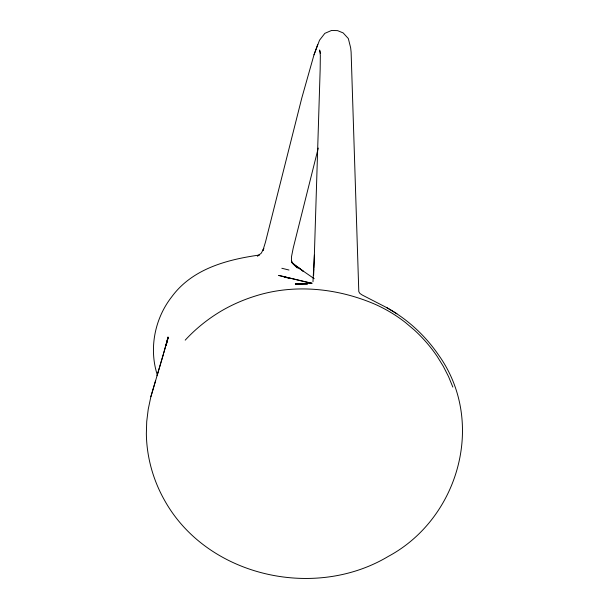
<?xml version="1.0" encoding="UTF-8"?>
<svg xmlns="http://www.w3.org/2000/svg" width="609" height="609" viewBox="0 0 609 609"><rect width="100%" height="100%" fill="white"/><g stroke="black" fill="none" stroke-linecap="round" stroke-linejoin="round"><path stroke-width="0.91" d="M313.962 267.831L320.167 69.182L320.334 55.358L319.603 49.991L320.623 53.364M314.396 255.194L312.973 281.784M313.589 275.641L313.939 268.729M166.28 345.379L168.038 336.967L163.806 352.718M166.257 345.501L166.561 344.093M155.615 380.549L150.872 396.71L148.231 409.256L146.723 421.542L146.35 433.539C146.64 456.651 152.928 479.542 164.209 499.7L164.346 499.943C206.687 576.578 314.503 600.657 388.352 556.367C459.064 518.388 486.21 421.634 438.64 355.1L438.48 354.872C425.173 335.46 407.413 319.162 386.86 307.69L362.264 295.038L359.835 293.393L358.8 291.627L351.111 52.062L350.655 47.814L348.333 38.55L343.171 32.924L337.592 30.633L331.562 30.45L324.833 33.358L319.535 40.194L314 54.833L301.775 98.095L265.471 242.131L262.875 250.558L263.834 248.541L261.154 253.336L257.363 256.046L258.802 255.445M318.256 148.071L293.218 248.046L291.513 256.671L291.544 262.098M160.966 362.462L168.16 337.721L166.135 344.58M150.872 396.71L163.395 354.225M157.023 375.753L160.73 363.261M314 54.833L317.708 44.487M311.778 283.078L295.654 284.06L307.53 283.977L295.335 283.961L301.546 284.091M185.205 340.149C195.931 328.502 208.415 318.545 222.072 310.544A158.378 146.32 0 0 1 255.133 296.096C294.573 283.528 338.079 288.194 375.692 304.553A142.993 132.107 0 0 1 405.495 322.564L414.364 330.063A158.728 146.647 0 0 1 437.201 356.432L443.276 366.268L448.506 376.507L452.852 387.096M259.396 255.026C226.807 259.632 192.238 268.843 171.738 296.834C154.648 318.644 148.71 348.904 157.442 375.327M312.128 283.314L278.648 275.413L310.993 283.246M281.838 268.264L288.986 270.023M285.667 277.179L282.85 276.341L289.503 278.549M295.099 265.448L314.191 278.686M386.342 307.385L396.893 313.764M296.621 266.3L303.16 271.172L291.719 262.403M292.183 263.065L297.382 267.96L293.005 263.651L291.353 260.485"/></g></svg>
